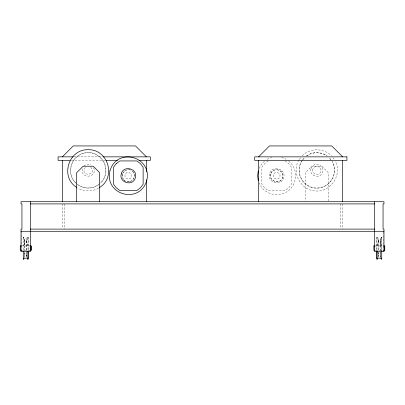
<?xml version="1.0" encoding="UTF-8"?>
<svg xmlns="http://www.w3.org/2000/svg" width="405" height="405" viewBox="0 0 405 405"><rect width="100%" height="100%" fill="white"/><g stroke="black" fill="none" stroke-linecap="round" stroke-linejoin="round"><path stroke-width="0.3" stroke-dasharray="2.02 1.52" d="M24.427 239.193L24.882 240.292L24.882 255.965L24.492 257.064M26.968 257.064L26.507 255.965L26.507 240.292L26.902 239.193L28.132 239.011M26.573 250.158L26.573 240.292L26.968 239.193L27.479 239.011M376.868 239.011L378.098 239.193L378.493 240.292L378.493 255.965L378.032 257.064M381.019 257.246L380.508 257.064L380.118 255.965L380.118 240.292L380.573 239.193M82.336 168.794C80.053 179.972 98.536 177.537 93.439 167.331M122.356 174.125L122.356 177.329L123.631 179.678M23.951 245.395L24.816 240.292L24.816 250.158M24.882 240.292L24.016 245.395L23.262 245.395M26.507 255.965L27.089 252.563M27.348 251.429L26.573 255.965L26.573 252.588M377.556 245.395L378.427 240.292L378.032 239.193L377.521 239.011M378.493 240.292L377.622 245.395L376.868 245.395M380.118 255.965L380.953 251.429M27.439 238.105L27.707 237.193M381.044 238.105L381.247 237.193L381.738 237.193L381.738 250.958M381.313 237.193L381.11 238.105L377.495 238.105M122.563 173.623C123.677 170.075 128.274 168.47 131.433 170.363M259.225 168.505L260.177 166.207L263.204 162.263L264.683 161.129M298.905 160.026C290.871 173.026 301.533 191.494 316.811 191.033C331.518 191.479 342.417 174.034 335.168 161.134M24.427 257.064L24.766 256.583L24.816 252.588M380.168 239.674L381.085 239.011M378.437 256.583L377.521 257.246M85.268 167.442C79.016 177.709 98.952 175.087 90.254 166.784M299.275 159.55L300.733 157.651M302.52 160.127C293.807 170.895 303.041 188.619 316.811 188.087C329.908 188.477 339.046 172.646 332.156 161.504A17.724 17.724 0 0 1 327.751 184.305A17.724 17.724 0 0 1 304.555 183.166A17.724 17.724 0 0 1 302.403 160.041M302.869 159.666L304.276 157.834A17.724 17.724 0 0 0 302.748 159.575M83.906 166.075C85.809 164.192 88.892 163.787 91.221 165.113M99.807 183.597C93.833 189.13 83.769 189.535 77.497 184.3M268.125 160.937L264.587 163.65L261.873 167.189L261.873 184.265L264.587 187.804L268.125 190.517L285.201 190.517L288.74 187.804L291.453 184.265L291.453 167.189L288.74 163.65L285.201 160.937M302.191 155.748C309.967 147.876 323.651 147.876 331.427 155.748M306.57 156.072C312.366 151.597 321.251 151.597 327.048 156.072M98.526 188.264C92.163 191.798 84.22 191.798 77.856 188.264M129.939 181.708C134.85 180.61 136.166 173.345 131.863 170.692M267.143 159.241L271.735 157.337M129.408 181.779L126.735 181.708L125.241 181.091M73.862 156.856L102.293 156.856M71.336 160.375L105.447 160.375M23.262 237.193L23.753 237.193L23.956 238.105M27.641 237.193L28.132 237.193L28.132 250.958M377.359 237.193L376.868 237.193L376.868 250.958M27.505 238.105L23.89 238.105L23.687 237.193M23.262 239.011L23.981 239.011M381.019 239.011L381.738 239.011M28.132 245.395L27.378 245.395L26.507 240.292M381.738 245.395L380.983 245.395L380.118 240.292M21.5 245.941L29.332 245.941M375.668 245.941L383.5 245.941M21.5 250.315L29.889 250.315M375.668 250.315L383.5 250.315M380.983 250.862L381.672 250.862M381.085 257.246L380.234 256.583L380.184 252.588M23.915 239.011L24.832 239.674M27.479 257.246L26.563 256.583M281.591 157.337L286.178 159.241M288.643 161.129C298.941 168.728 297.341 186.158 286.178 192.213C276.736 197.843 262.987 193.408 259.225 182.949M124.016 180.048C129.357 185.804 138.414 176.747 132.658 171.406C127.585 165.858 118.549 174.14 123.697 179.623M123.955 180.103L124.811 180.762M75.659 182.893A17.724 17.724 0 0 1 75.659 157.834A17.724 17.724 0 0 1 100.724 157.834A17.724 17.724 0 0 1 100.724 182.893C113.486 170.758 100.496 148.255 83.602 153.247C70.166 156.29 65.833 175.8 77.036 183.951M332.885 157.651L334.712 160.026M331.452 160.582L329.341 157.834A17.724 17.724 0 0 1 331.548 160.522M377.293 237.193L377.561 238.105M381.049 245.395L380.184 240.292L380.184 250.158M377.911 252.563L378.493 255.965M377.652 251.429L378.427 255.965L378.427 252.588M26.573 240.292L27.444 245.395M24.305 252.563L24.882 255.965M383.221 231.878L383.221 251.647M381.672 237.193L381.672 250.958M378.427 240.292L378.427 250.158M376.933 237.193L376.933 250.958M342.65 203.907L342.65 229.103M340.635 203.907L340.635 228.476M328.318 201.098L328.318 172.712L321.838 166.232L311.784 166.232L305.299 172.712L305.299 201.098M64.365 203.907L64.365 229.103M62.35 203.907L62.35 228.476M28.066 237.193L28.066 250.958M23.328 237.193L23.262 250.958M21.779 231.29L21.779 251.024M98.511 184.771A17.724 17.724 0 0 1 76.504 183.683M306.489 155.955A17.724 17.724 0 0 1 327.129 155.955M125.039 174.844C123.743 179.035 130.663 180.888 131.635 176.61C132.931 172.419 126.016 170.561 125.039 174.844M269.603 173.836C266.829 182.812 281.637 186.781 283.723 177.618C286.497 168.642 271.689 164.673 269.603 173.836M270.682 174.125C268.328 181.729 280.878 185.09 282.644 177.329C284.993 169.72 272.449 166.359 270.682 174.125M270.763 174.145C268.444 181.648 280.817 184.964 282.563 177.309C284.882 169.806 272.504 166.49 270.763 174.145M273.365 174.844C272.069 179.035 278.984 180.888 279.961 176.61C281.257 172.419 274.337 170.561 273.365 174.844M310.954 168.794C308.656 176.236 320.932 179.526 322.663 171.933C324.962 164.486 312.685 161.2 310.954 168.794M312.817 169.295C311.253 174.368 319.621 176.61 320.8 171.431C322.365 166.359 313.996 164.116 312.817 169.295"/><path stroke-width="0.61" d="M258.274 170.799L257.626 175.724L258.274 180.655M23.687 259.063L23.89 258.152L27.505 258.152L27.707 259.063M23.956 258.152L23.753 259.063L23.262 259.063M377.293 259.063L377.495 258.152L381.11 258.152L381.313 259.063M377.561 258.152L377.359 259.063L376.868 259.063L376.868 251.039M62.33 156.856L73.249 145.937L135.513 145.937L146.433 156.856M258.567 156.856L269.487 145.937L331.751 145.937L342.671 156.856M99.478 187.535C116.579 177.269 108.044 149.111 88.189 149.693C68.339 149.111 59.803 177.269 76.904 187.535M73.234 156.856L58.072 156.856L58.072 160.375L70.075 160.375M102.921 156.856L150.301 156.856L150.301 160.375L138.93 160.375M106.08 160.375L117.45 160.375M30.36 203.907L374.64 203.907M30.36 229.103L374.64 229.103M21.03 231.29L383.97 231.29M20.25 245.941L21.5 245.941M29.889 245.941L31.145 245.941L31.145 250.315L29.889 250.315M373.856 245.941L375.111 245.941M383.5 245.941L384.75 245.941L384.75 250.315L383.5 250.315M21.5 250.315L20.25 250.315L20.296 245.941M375.111 250.315L373.856 250.315L373.901 245.941M381.044 258.152L381.247 259.063L381.738 259.063L381.738 251.039M27.439 258.152L27.641 259.063L28.132 259.063L28.132 251.039M384.704 245.941L384.704 250.315M376.933 251.039L376.933 259.063M374.64 201.72L374.64 251.647L383.97 251.647L383.97 229.103L383.054 229.103L383.054 203.907L383.97 203.907L383.97 201.72L21.03 201.72L21.03 203.907L21.946 203.907L21.946 229.103L21.03 229.103L21.03 251.647L30.36 251.647L30.36 201.72M342.671 160.375L342.671 201.72M258.567 160.375L258.567 201.72M146.433 160.375L146.433 171.649M146.433 179.795L146.433 201.72M99.701 201.72L99.701 172.712L93.216 166.232L83.162 166.232L76.682 172.712L76.682 201.72M62.33 160.375L62.33 201.72M31.099 245.941L31.099 250.315M28.066 251.039L28.066 259.063M23.262 251.039L23.328 259.063M109.952 170.799C104.141 195.089 139.614 204.591 146.726 180.655C152.533 156.365 117.065 146.858 109.952 170.799M121.277 173.836C118.503 182.812 133.311 186.781 135.397 177.618C138.171 168.642 123.363 164.673 121.277 173.836M116.26 163.65L113.547 167.189L113.547 184.265L116.26 187.804L119.799 190.517L136.875 190.517L140.413 187.804L143.127 184.265L143.127 167.189L140.413 163.65L136.875 160.937L119.799 160.937L116.26 163.65M346.928 156.856L254.699 156.856L254.699 160.375L346.928 160.375L346.928 156.856"/></g></svg>
